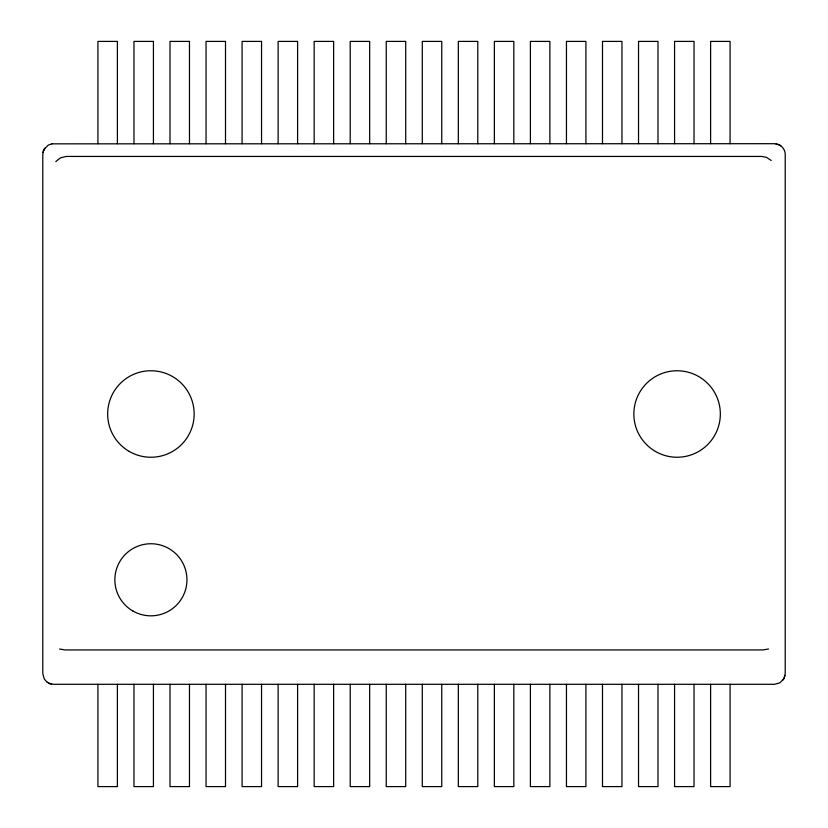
<?xml version="1.0" encoding="UTF-8"?>
<svg xmlns="http://www.w3.org/2000/svg" width="828" height="828" viewBox="0 0 828 828"><rect width="100%" height="100%" fill="white"/><g stroke="black" fill="none" stroke-linecap="round" stroke-linejoin="round"><path stroke-width="1.24" d="M44.878 148.181L43.491 150.665L42.787 154.505L42.787 673.495L44.184 678.805L46.637 681.755M784.002 678.38L785.213 673.495L785.213 154.505C785.275 149.361 781.208 144.558 776.095 143.855M784.654 676.828L785.027 675.493M42.973 152.476L43.346 151.172M784.509 677.335L783.122 679.819M783.692 679.022L779.728 682.903L774.408 684.301L53.592 684.301L49.897 683.638L51.595 684.114M44.298 148.978L48.272 145.097L51.905 143.834M55.786 161.605L60.423 157.858L66.168 156.44L761.832 156.44L766.459 157.361L771.22 160.466M768.57 648.997L762.847 649.939L65.153 649.939L59.564 649.038M51.802 143.844L774.408 143.699L779.293 144.91M48.19 682.841L49.815 683.617L46.647 681.765M779.852 145.179L780.732 145.79M730.079 143.699L730.079 41.4L710.61 41.4L710.61 143.699M730.079 684.301L730.079 786.6L710.61 786.6L710.61 684.301M694.03 143.699L694.03 41.4L674.572 41.4L674.572 143.699M694.03 684.301L694.03 786.6L674.572 786.6L674.572 684.301M657.991 143.699L657.991 41.4L638.533 41.4L638.533 143.699M657.991 684.301L657.991 786.6L638.533 786.6L638.533 684.301M621.952 143.699L621.952 41.4L602.494 41.4L602.494 143.699M621.952 684.301L621.952 786.6L602.494 786.6L602.494 684.301M585.913 143.699L585.913 41.4L566.455 41.4L566.455 143.699M585.913 684.301L585.913 786.6L566.455 786.6L566.455 684.301M549.875 143.699L549.875 41.4L530.406 41.4L530.406 143.699M549.875 684.301L549.875 786.6L530.406 786.6L530.406 684.301M513.836 143.699L513.836 41.4L494.368 41.4L494.368 143.699M513.836 684.301L513.836 786.6L494.368 786.6L494.368 684.301M477.787 143.699L477.787 41.4L458.329 41.4L458.329 143.699M477.787 684.301L477.787 786.6L458.329 786.6L458.329 684.301M441.748 143.699L441.748 41.4L422.29 41.4L422.29 143.699M441.748 684.301L441.748 786.6L422.29 786.6L422.29 684.301M405.71 143.699L405.71 41.4L386.252 41.4L386.252 143.699M405.71 684.301L405.71 786.6L386.252 786.6L386.252 684.301M369.671 143.699L369.671 41.4L350.213 41.4L350.213 143.699M369.671 684.301L369.671 786.6L350.213 786.6L350.213 684.301M333.632 143.699L333.632 41.4L314.164 41.4L314.164 143.699M333.632 684.301L333.632 786.6L314.164 786.6L314.164 684.301M297.594 143.699L297.594 41.4L278.125 41.4L278.125 143.699M297.594 684.301L297.594 786.6L278.125 786.6L278.125 684.301M261.544 143.699L261.544 41.4L242.087 41.4L242.087 143.699M261.544 684.301L261.544 786.6L242.087 786.6L242.087 684.301M225.506 143.699L225.506 41.4L206.048 41.4L206.048 143.699M225.506 684.301L225.506 786.6L206.048 786.6L206.048 684.301M189.467 143.699L189.467 41.4L170.009 41.4L170.009 143.699M189.467 684.301L189.467 786.6L170.009 786.6L170.009 684.301M153.428 143.699L153.428 41.4L133.97 41.4L133.97 143.699M153.428 684.301L153.428 786.6L133.97 786.6L133.97 684.301M117.39 143.699L117.39 41.4L97.921 41.4L97.921 143.699M117.39 684.301L117.39 786.6L97.921 786.6L97.921 684.301M43.998 149.62L43.47 150.727L43.998 149.62M129.282 451.457A43.253 43.253 0 0 0 194.156 414A43.253 43.253 0 0 0 129.282 376.543A43.253 43.253 0 0 0 129.282 451.457M132.884 611.002A36.039 36.039 0 0 0 186.942 579.786A36.039 36.039 0 0 0 132.884 548.571A36.039 36.039 0 0 0 132.884 611.002M655.476 451.457A43.253 43.253 0 0 0 720.339 414A43.253 43.253 0 0 0 655.476 376.543A43.253 43.253 0 0 0 655.476 451.457"/></g></svg>
